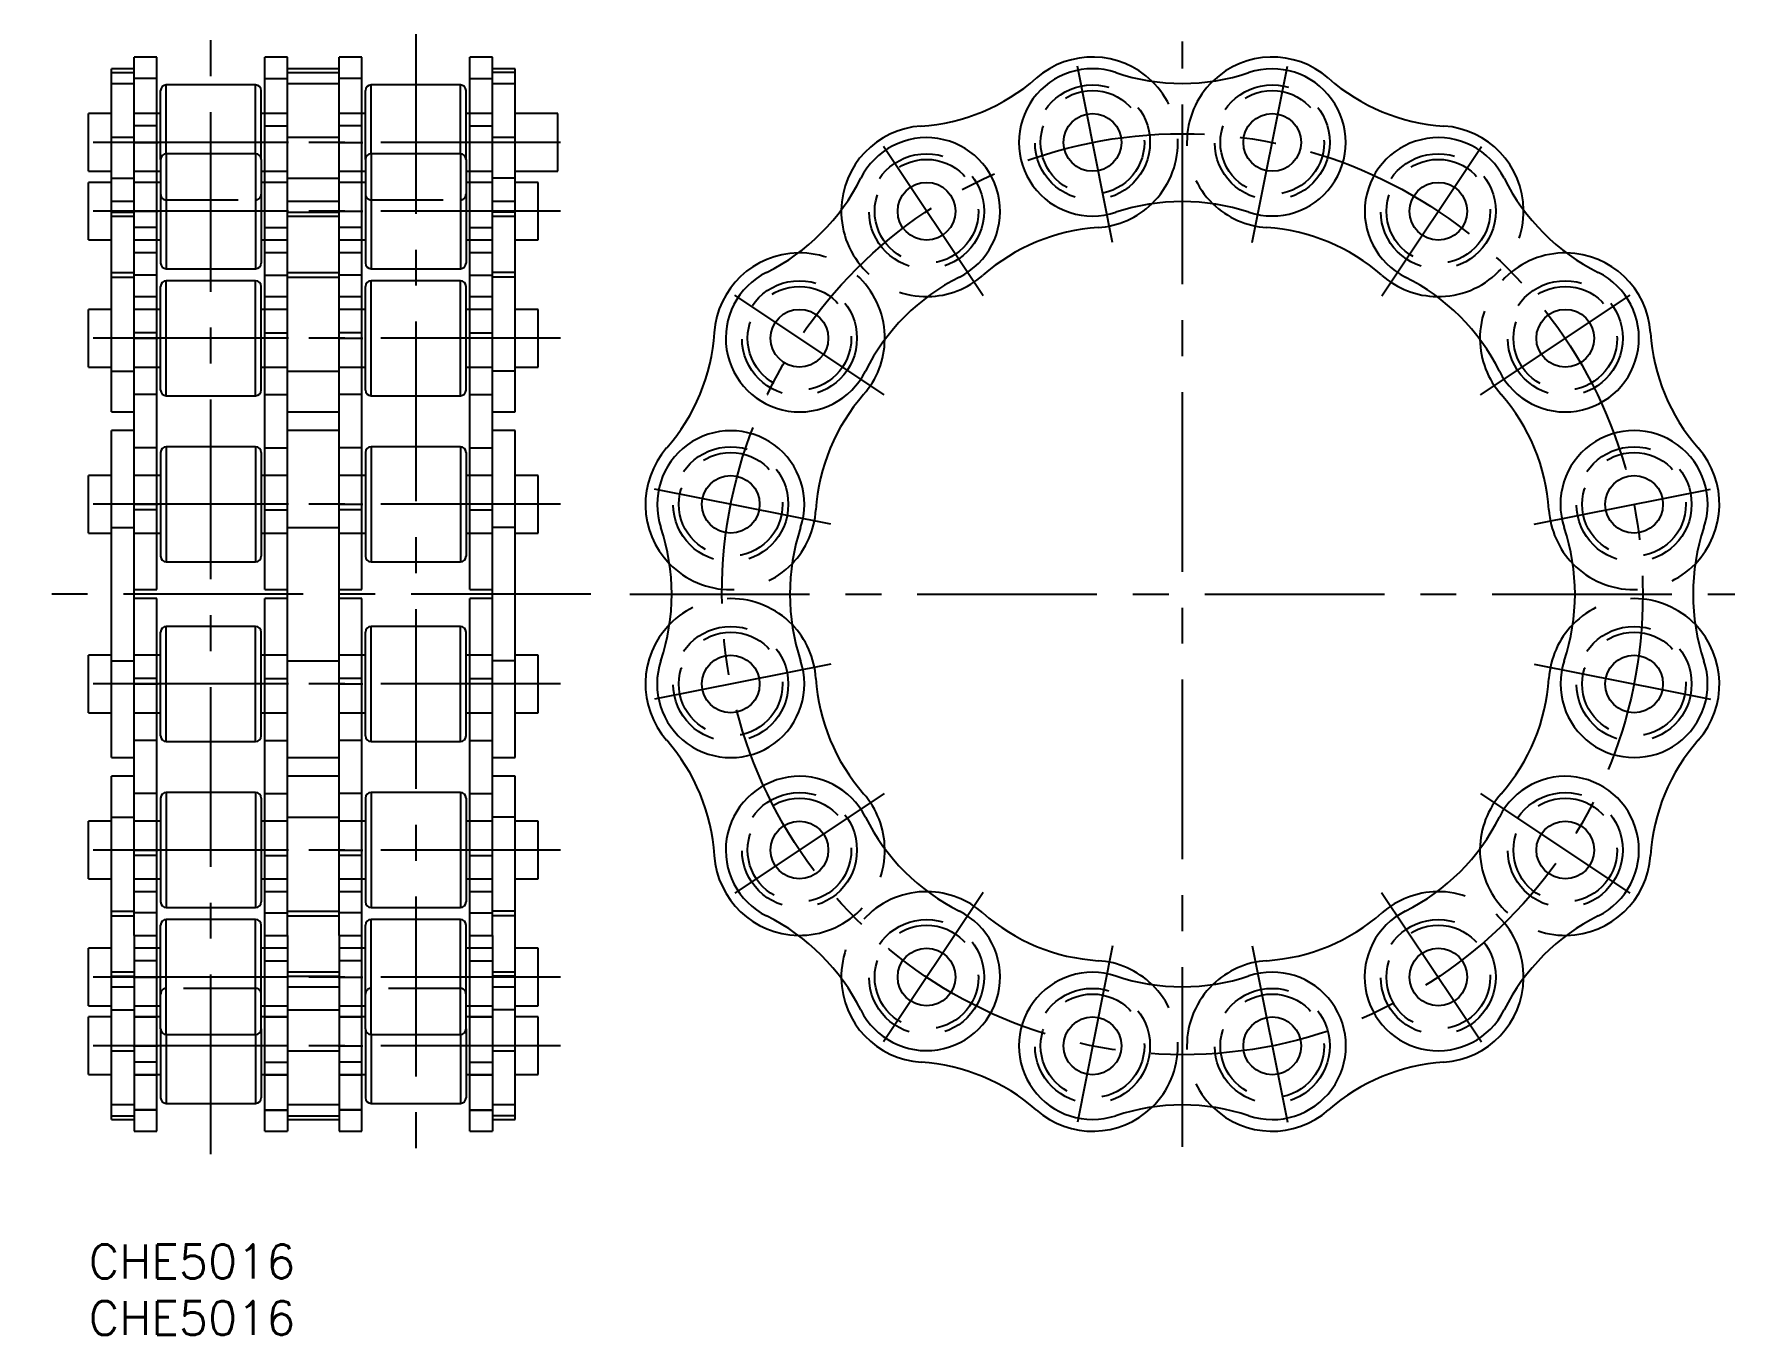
# Model space of a CAD drawing. Extents: x -5 to 145, y -8 to 107.
import ezdxf

# ---------------------------------------------------------------- set-up
doc = ezdxf.new("R2010")
doc.units = 0
doc.header["$LTSCALE"] = 0.5
doc.linetypes.add('CENTER', pattern=[50.8, 31.75, -6.35, 6.35, -6.35])
doc.linetypes.add('DASHED', pattern=[19.05, 12.7, -6.35])
for name, color, linetype in [('MSM_CENTER', 1, 'CENTER'), ('MSM_CONTINUOUS', 7, 'CONTINUOUS'), ('MSM_DASHED', 4, 'DASHED'), ('MSM_PART_NUMBER', 7, 'CONTINUOUS')]:
    doc.layers.add(name, color=color, linetype=linetype)
doc.styles.get("Standard").update_dxf_attribs({"font": 'txt.shx', "height": 3, "bigfont": 'bigfont.shx'})

msp = doc.modelspace()

# ---------------------------------------------------------------- linework, layer by layer
at = {"layer": 'MSM_CENTER'}
for p, q in [((10.8, 7.96), (10.8, 106.92)), ((28.9, 106.92), (28.9, 7.96)), ((90.45, 88.52), (86.94, 106.17)), ((96.63, 8.62), (96.63, 106.27)), ((102.81, 88.52), (106.33, 106.17)), ((79.03, 83.79), (69.03, 98.76)), ((114.24, 83.79), (124.24, 98.76)), ((41.68, 97.35), (-1.99, 97.35)), ((3.93, 97.35), (6.13, 97.35)), ((17.67, 97.35), (15.47, 97.35)), ((22.03, 97.35), (24.23, 97.35)), ((35.77, 97.35), (33.57, 97.35)), ((41.68, 91.27), (-1.99, 91.27)), ((3.93, 91.27), (6.13, 91.27)), ((17.67, 91.27), (15.47, 91.27)), ((22.03, 91.27), (24.23, 91.27)), ((35.77, 91.27), (33.57, 91.27)), ((70.29, 75.05), (55.32, 85.05)), ((122.98, 75.05), (137.94, 85.04)), ((41.68, 80.05), (-1.99, 80.05)), ((3.93, 80.05), (6.13, 80.05)), ((17.67, 80.05), (15.47, 80.05)), ((22.03, 80.05), (24.23, 80.05)), ((35.77, 80.05), (33.57, 80.05)), ((65.56, 63.63), (47.9, 67.14)), ((127.71, 63.63), (145.36, 67.14)), ((41.68, 65.38), (-1.99, 65.38)), ((3.93, 65.38), (6.13, 65.38)), ((17.67, 65.38), (15.47, 65.38)), ((22.03, 65.38), (24.23, 65.38)), ((35.77, 65.38), (33.57, 65.38)), ((44.36, 57.44), (-4.83, 57.44)), ((47.81, 57.44), (145.45, 57.44)), ((65.56, 51.26), (47.9, 47.75)), ((127.71, 51.26), (145.36, 47.75)), ((41.68, 49.51), (-1.99, 49.51)), ((3.93, 49.51), (6.13, 49.51)), ((17.67, 49.51), (15.47, 49.51)), ((22.03, 49.51), (24.23, 49.51)), ((35.77, 49.51), (33.57, 49.51)), ((70.29, 39.84), (55.32, 29.84)), ((122.98, 39.84), (137.94, 29.84)), ((41.68, 34.84), (-1.99, 34.84)), ((3.93, 34.84), (6.13, 34.84)), ((17.67, 34.84), (15.47, 34.84)), ((22.03, 34.84), (24.23, 34.84)), ((35.77, 34.84), (33.57, 34.84)), ((79.03, 31.1), (69.03, 16.13)), ((114.23, 31.1), (124.23, 16.13)), ((90.45, 26.37), (86.94, 8.71)), ((102.81, 26.37), (106.33, 8.71)), ((41.68, 23.62), (-1.99, 23.62)), ((3.93, 23.62), (6.13, 23.62)), ((17.67, 23.62), (15.47, 23.62)), ((22.03, 23.62), (24.23, 23.62)), ((35.77, 23.62), (33.57, 23.62)), ((41.68, 17.54), (-1.99, 17.54)), ((3.93, 17.54), (6.13, 17.54)), ((17.67, 17.54), (15.47, 17.54)), ((22.03, 17.54), (24.23, 17.54)), ((35.77, 17.54), (33.57, 17.54))]:
    msp.add_line(p, q, dxfattribs=at)
msp.add_circle((96.63, 57.44), 40.68, dxfattribs=at)
at = {"layer": 'MSM_CONTINUOUS'}
for p, q in [((4.03, 103.85), (2.03, 103.85)), ((2.03, 97.78), (2.03, 103.85)), ((6.03, 104.89), (4.03, 104.89)), ((6.03, 104.89), (4.03, 104.89)), ((4.03, 94.18), (4.03, 104.89)), ((6.03, 87.59), (6.03, 104.89)), ((17.57, 104.89), (15.57, 104.89)), ((17.57, 104.89), (15.57, 104.89)), ((15.57, 87.59), (15.57, 104.89)), ((17.57, 94.18), (17.57, 104.89)), ((22.13, 103.85), (17.57, 103.85)), ((24.13, 104.89), (22.13, 104.89)), ((24.13, 104.89), (22.13, 104.89)), ((22.13, 94.18), (22.13, 104.89)), ((24.13, 87.59), (24.13, 104.89)), ((35.67, 104.89), (33.67, 104.89)), ((35.67, 104.89), (33.67, 104.89)), ((33.67, 87.59), (33.67, 104.89)), ((35.67, 94.18), (35.67, 104.89)), ((37.67, 103.85), (35.67, 103.85)), ((37.67, 97.78), (37.67, 103.85)), ((6.03, 103.01), (4.03, 103.01)), ((6.86, 96.35), (6.86, 102.43)), ((14.74, 102.43), (6.86, 102.43)), ((14.74, 96.35), (14.74, 102.43)), ((15.57, 103.01), (17.57, 103.01)), ((24.13, 103.01), (22.13, 103.01)), ((32.84, 102.43), (24.96, 102.43)), ((24.96, 96.35), (24.96, 102.43)), ((32.84, 96.35), (32.84, 102.43)), ((33.67, 103.01), (35.67, 103.01)), ((6.36, 95.85), (6.36, 101.93)), ((15.24, 95.85), (15.24, 101.93)), ((24.46, 95.85), (24.46, 101.93)), ((33.34, 95.85), (33.34, 101.93)), ((0, 94.8), (0, 99.89)), ((2.03, 99.89), (0, 99.89)), ((6.36, 99.89), (6.03, 99.89)), ((15.57, 99.89), (15.24, 99.89)), ((24.46, 99.89), (24.13, 99.89)), ((33.67, 99.89), (33.34, 99.89)), ((41.45, 99.89), (37.67, 99.89)), ((41.45, 94.8), (41.45, 99.89)), ((4.03, 97.78), (2.03, 97.78)), ((2.03, 73.54), (2.03, 97.78)), ((6.03, 98.8), (4.03, 98.8)), ((15.57, 98.8), (17.57, 98.8)), ((22.13, 97.78), (17.57, 97.78)), ((24.13, 98.8), (22.13, 98.8)), ((33.67, 98.8), (35.67, 98.8)), ((37.67, 97.78), (35.67, 97.78)), ((37.67, 73.54), (37.67, 97.78)), ((14.74, 96.35), (6.86, 96.35)), ((6.86, 96.35), (6.86, 86.19)), ((14.74, 96.35), (14.74, 86.19)), ((32.84, 96.35), (24.96, 96.35)), ((24.96, 96.35), (24.96, 86.19)), ((32.84, 96.35), (32.84, 86.19)), ((0, 94.8), (2.03, 94.8)), ((6.03, 94.8), (6.36, 94.8)), ((6.36, 95.85), (6.36, 86.69)), ((15.24, 95.85), (15.24, 86.69)), ((15.24, 94.8), (15.57, 94.8)), ((24.13, 94.8), (24.46, 94.8)), ((24.46, 95.85), (24.46, 86.69)), ((33.34, 95.85), (33.34, 86.69)), ((33.34, 94.8), (33.67, 94.8)), ((37.67, 94.8), (41.45, 94.8)), ((0, 88.73), (0, 93.82)), ((2.03, 93.82), (0, 93.82)), ((2.03, 94.18), (4.03, 94.18)), ((4.03, 63.32), (4.03, 94.18)), ((6.36, 93.82), (6.03, 93.82)), ((15.57, 93.82), (15.24, 93.82)), ((17.57, 94.18), (22.13, 94.18)), ((17.57, 63.32), (17.57, 94.18)), ((22.13, 63.32), (22.13, 94.18)), ((24.46, 93.82), (24.13, 93.82)), ((33.67, 93.82), (33.34, 93.82)), ((37.67, 94.18), (35.67, 94.18)), ((35.67, 63.32), (35.67, 94.18)), ((39.7, 93.82), (37.67, 93.82)), ((39.7, 88.73), (39.7, 93.82)), ((0, 88.73), (2.03, 88.73)), ((6.03, 88.73), (6.36, 88.73)), ((15.24, 88.73), (15.57, 88.73)), ((24.13, 88.73), (24.46, 88.73)), ((33.34, 88.73), (33.67, 88.73)), ((37.67, 88.73), (39.7, 88.73)), ((6.03, 87.59), (4.03, 87.59)), ((6.03, 57.84), (6.03, 87.59)), ((17.57, 87.59), (15.57, 87.59)), ((15.57, 57.84), (15.57, 87.59)), ((24.13, 87.59), (22.13, 87.59)), ((24.13, 57.84), (24.13, 87.59)), ((35.67, 87.59), (33.67, 87.59)), ((33.67, 57.84), (33.67, 87.59)), ((2.03, 85.86), (4.03, 85.86)), ((6.86, 86.19), (14.74, 86.19)), ((17.57, 85.86), (22.13, 85.86)), ((24.96, 86.19), (32.84, 86.19)), ((37.67, 85.86), (35.67, 85.86)), ((6.36, 75.47), (6.36, 84.63)), ((14.74, 85.13), (6.86, 85.13)), ((6.86, 74.97), (6.86, 85.13)), ((14.74, 74.97), (14.74, 85.13)), ((15.24, 75.47), (15.24, 84.63)), ((24.46, 75.47), (24.46, 84.63)), ((32.84, 85.13), (24.96, 85.13)), ((24.96, 74.97), (24.96, 85.13)), ((32.84, 74.97), (32.84, 85.13)), ((33.34, 75.47), (33.34, 84.63)), ((0, 77.5), (0, 82.59)), ((2.03, 82.59), (0, 82.59)), ((6.36, 82.59), (6.03, 82.59)), ((15.57, 82.59), (15.24, 82.59)), ((24.46, 82.59), (24.13, 82.59)), ((33.67, 82.59), (33.34, 82.59)), ((39.7, 82.59), (37.67, 82.59)), ((39.7, 77.5), (39.7, 82.59)), ((6.03, 80.53), (4.03, 80.53)), ((15.57, 80.53), (17.57, 80.53)), ((24.13, 80.53), (22.13, 80.53)), ((33.67, 80.53), (35.67, 80.53)), ((0, 77.5), (2.03, 77.5)), ((6.03, 77.5), (6.36, 77.5)), ((15.24, 77.5), (15.57, 77.5)), ((24.13, 77.5), (24.46, 77.5)), ((33.34, 77.5), (33.67, 77.5)), ((37.67, 77.5), (39.7, 77.5)), ((6.86, 74.97), (14.74, 74.97)), ((24.96, 74.97), (32.84, 74.97)), ((2.03, 73.54), (4.03, 73.54)), ((17.57, 73.54), (22.13, 73.54)), ((35.67, 73.54), (37.67, 73.54)), ((4.03, 71.89), (2.03, 71.89)), ((2.03, 43), (2.03, 71.89)), ((22.13, 71.89), (17.57, 71.89)), ((37.67, 71.89), (35.67, 71.89)), ((37.67, 43), (37.67, 71.89)), ((6.03, 70.36), (4.03, 70.36)), ((6.36, 69.96), (6.36, 60.8)), ((6.86, 70.46), (6.86, 60.3)), ((14.74, 70.46), (6.86, 70.46)), ((14.74, 70.46), (14.74, 60.3)), ((15.24, 69.96), (15.24, 60.8)), ((15.57, 70.36), (17.57, 70.36)), ((24.13, 70.36), (22.13, 70.36)), ((24.46, 69.96), (24.46, 60.8)), ((32.84, 70.46), (24.96, 70.46)), ((24.96, 70.46), (24.96, 60.3)), ((32.84, 70.46), (32.84, 60.3)), ((33.34, 69.96), (33.34, 60.8)), ((33.67, 70.36), (35.67, 70.36)), ((0, 62.84), (0, 67.93)), ((2.03, 67.93), (0, 67.93)), ((6.36, 67.93), (6.03, 67.93)), ((15.57, 67.93), (15.24, 67.93)), ((24.46, 67.93), (24.13, 67.93)), ((33.67, 67.93), (33.34, 67.93)), ((39.7, 67.93), (37.67, 67.93)), ((39.7, 62.84), (39.7, 67.93)), ((2.03, 63.32), (4.03, 63.32)), ((4.03, 27.3), (4.03, 63.32)), ((17.57, 63.32), (22.13, 63.32)), ((17.57, 27.3), (17.57, 63.32)), ((22.13, 27.3), (22.13, 63.32)), ((37.67, 63.32), (35.67, 63.32)), ((35.67, 27.3), (35.67, 63.32)), ((0, 62.84), (2.03, 62.84)), ((6.03, 62.84), (6.36, 62.84)), ((15.24, 62.84), (15.57, 62.84)), ((24.13, 62.84), (24.46, 62.84)), ((33.34, 62.84), (33.67, 62.84)), ((37.67, 62.84), (39.7, 62.84)), ((6.86, 60.3), (14.74, 60.3)), ((24.96, 60.3), (32.84, 60.3)), ((4.03, 57.84), (6.03, 57.84)), ((15.57, 57.84), (17.57, 57.84)), ((22.13, 57.84), (24.13, 57.84)), ((33.67, 57.84), (35.67, 57.84)), ((6.03, 57.05), (4.03, 57.05)), ((6.03, 57.05), (4.03, 57.05)), ((6.03, 57.05), (6.03, 57.05)), ((6.03, 27.3), (6.03, 57.05)), ((15.57, 57.05), (15.57, 57.05)), ((17.57, 57.05), (15.57, 57.05)), ((15.57, 27.3), (15.57, 57.05)), ((17.57, 57.05), (15.57, 57.05)), ((24.13, 57.05), (22.13, 57.05)), ((24.13, 57.05), (22.13, 57.05)), ((24.13, 57.05), (24.13, 57.05)), ((24.13, 27.3), (24.13, 57.05)), ((33.67, 57.05), (33.67, 57.05)), ((35.67, 57.05), (33.67, 57.05)), ((33.67, 27.3), (33.67, 57.05)), ((35.67, 57.05), (33.67, 57.05)), ((14.74, 54.59), (6.86, 54.59)), ((6.86, 44.43), (6.86, 54.59)), ((14.74, 44.43), (14.74, 54.59)), ((32.84, 54.59), (24.96, 54.59)), ((24.96, 44.43), (24.96, 54.59)), ((32.84, 44.43), (32.84, 54.59)), ((6.36, 44.93), (6.36, 54.09)), ((15.24, 44.93), (15.24, 54.09)), ((24.46, 44.93), (24.46, 54.09)), ((33.34, 44.93), (33.34, 54.09)), ((0, 46.96), (0, 52.05)), ((2.03, 52.05), (0, 52.05)), ((2.03, 51.56), (4.03, 51.56)), ((6.36, 52.05), (6.03, 52.05)), ((15.57, 52.05), (15.24, 52.05)), ((17.57, 51.56), (22.13, 51.56)), ((24.46, 52.05), (24.13, 52.05)), ((33.67, 52.05), (33.34, 52.05)), ((37.67, 51.56), (35.67, 51.56)), ((39.7, 52.05), (37.67, 52.05)), ((39.7, 46.96), (39.7, 52.05)), ((0, 46.96), (2.03, 46.96)), ((6.03, 46.96), (6.36, 46.96)), ((15.24, 46.96), (15.57, 46.96)), ((24.13, 46.96), (24.46, 46.96)), ((33.34, 46.96), (33.67, 46.96)), ((37.67, 46.96), (39.7, 46.96)), ((6.03, 44.53), (4.03, 44.53)), ((6.86, 44.43), (14.74, 44.43)), ((15.57, 44.53), (17.57, 44.53)), ((24.13, 44.53), (22.13, 44.53)), ((24.96, 44.43), (32.84, 44.43)), ((33.67, 44.53), (35.67, 44.53)), ((2.03, 43), (4.03, 43)), ((17.57, 43), (22.13, 43)), ((35.67, 43), (37.67, 43)), ((2.03, 17.11), (2.03, 41.35)), ((4.03, 41.35), (2.03, 41.35)), ((22.13, 41.35), (17.57, 41.35)), ((37.67, 41.35), (35.67, 41.35)), ((37.67, 17.11), (37.67, 41.35)), ((6.36, 39.42), (6.36, 30.26)), ((6.86, 39.92), (6.86, 29.76)), ((14.74, 39.92), (6.86, 39.92)), ((14.74, 39.92), (14.74, 29.76)), ((15.24, 39.42), (15.24, 30.26)), ((24.46, 39.42), (24.46, 30.26)), ((24.96, 39.92), (24.96, 29.76)), ((32.84, 39.92), (24.96, 39.92)), ((32.84, 39.92), (32.84, 29.76)), ((33.34, 39.42), (33.34, 30.26)), ((2.03, 37.39), (0, 37.39)), ((0, 32.3), (0, 37.39)), ((6.36, 37.39), (6.03, 37.39)), ((15.57, 37.39), (15.24, 37.39)), ((24.46, 37.39), (24.13, 37.39)), ((33.67, 37.39), (33.34, 37.39)), ((39.7, 37.39), (37.67, 37.39)), ((39.7, 32.3), (39.7, 37.39)), ((6.03, 34.35), (4.03, 34.35)), ((15.57, 34.35), (17.57, 34.35)), ((24.13, 34.35), (22.13, 34.35)), ((33.67, 34.35), (35.67, 34.35)), ((0, 32.3), (2.03, 32.3)), ((6.03, 32.3), (6.36, 32.3)), ((15.24, 32.3), (15.57, 32.3)), ((24.13, 32.3), (24.46, 32.3)), ((33.34, 32.3), (33.67, 32.3)), ((37.67, 32.3), (39.7, 32.3)), ((2.03, 29.02), (4.03, 29.02)), ((6.86, 29.76), (14.74, 29.76)), ((14.74, 28.7), (6.86, 28.7)), ((6.86, 18.54), (6.86, 28.7)), ((14.74, 18.54), (14.74, 28.7)), ((17.57, 29.02), (22.13, 29.02)), ((24.96, 29.76), (32.84, 29.76)), ((32.84, 28.7), (24.96, 28.7)), ((24.96, 18.54), (24.96, 28.7)), ((32.84, 18.54), (32.84, 28.7)), ((37.67, 29.02), (35.67, 29.02)), ((4.03, 27.3), (4.03, 10)), ((4.03, 27.3), (6.03, 27.3)), ((6.03, 10), (6.03, 27.3)), ((6.36, 19.04), (6.36, 28.2)), ((15.24, 19.04), (15.24, 28.2)), ((15.57, 10), (15.57, 27.3)), ((15.57, 27.3), (17.57, 27.3)), ((17.57, 27.3), (17.57, 10)), ((22.13, 27.3), (22.13, 10)), ((22.13, 27.3), (24.13, 27.3)), ((24.13, 10), (24.13, 27.3)), ((24.46, 19.04), (24.46, 28.2)), ((33.34, 19.04), (33.34, 28.2)), ((33.67, 10), (33.67, 27.3)), ((33.67, 27.3), (35.67, 27.3)), ((35.67, 27.3), (35.67, 10)), ((2.03, 26.16), (0, 26.16)), ((0, 21.07), (0, 26.16)), ((6.36, 26.16), (6.03, 26.16)), ((15.57, 26.16), (15.24, 26.16)), ((24.46, 26.16), (24.13, 26.16)), ((33.67, 26.16), (33.34, 26.16)), ((39.7, 26.16), (37.67, 26.16)), ((39.7, 21.07), (39.7, 26.16)), ((0, 21.07), (2.03, 21.07)), ((6.03, 21.07), (6.36, 21.07)), ((15.24, 21.07), (15.57, 21.07)), ((24.13, 21.07), (24.46, 21.07)), ((33.34, 21.07), (33.67, 21.07)), ((37.67, 21.07), (39.7, 21.07)), ((2.03, 20.09), (0, 20.09)), ((0, 15), (0, 20.09)), ((2.03, 20.71), (4.03, 20.71)), ((6.36, 20.09), (6.03, 20.09)), ((15.57, 20.09), (15.24, 20.09)), ((17.57, 20.71), (22.13, 20.71)), ((24.46, 20.09), (24.13, 20.09)), ((33.67, 20.09), (33.34, 20.09)), ((37.67, 20.71), (35.67, 20.71)), ((39.7, 20.09), (37.67, 20.09)), ((39.7, 15), (39.7, 20.09)), ((6.36, 19.04), (6.36, 12.96)), ((6.86, 18.54), (6.86, 12.46)), ((6.86, 18.54), (14.74, 18.54)), ((14.74, 18.54), (14.74, 12.46)), ((15.24, 19.04), (15.24, 12.96)), ((24.46, 19.04), (24.46, 12.96)), ((24.96, 18.54), (24.96, 12.46)), ((24.96, 18.54), (32.84, 18.54)), ((32.84, 18.54), (32.84, 12.46)), ((33.34, 19.04), (33.34, 12.96)), ((2.03, 11.04), (2.03, 17.11)), ((2.03, 17.11), (4.03, 17.11)), ((17.57, 17.11), (22.13, 17.11)), ((35.67, 17.11), (37.67, 17.11)), ((37.67, 11.04), (37.67, 17.11)), ((6.03, 16.09), (4.03, 16.09)), ((15.57, 16.09), (17.57, 16.09)), ((24.13, 16.09), (22.13, 16.09)), ((33.67, 16.09), (35.67, 16.09)), ((0, 15), (2.03, 15)), ((6.03, 15), (6.36, 15)), ((15.24, 15), (15.57, 15)), ((24.13, 15), (24.46, 15)), ((33.34, 15), (33.67, 15)), ((37.67, 15), (39.7, 15)), ((6.86, 12.46), (14.74, 12.46)), ((24.96, 12.46), (32.84, 12.46)), ((2.03, 11.04), (4.03, 11.04)), ((6.03, 11.87), (4.03, 11.87)), ((15.57, 11.87), (17.57, 11.87)), ((17.57, 11.04), (22.13, 11.04)), ((24.13, 11.87), (22.13, 11.87)), ((33.67, 11.87), (35.67, 11.87)), ((35.67, 11.04), (37.67, 11.04)), ((4.03, 10), (6.03, 10)), ((15.57, 10), (17.57, 10)), ((22.13, 10), (24.13, 10)), ((33.67, 10), (35.67, 10))]:
    msp.add_line(p, q, dxfattribs=at)
for centre in [(88.69, 97.35), (104.57, 97.35), (74.03, 91.27), (119.24, 91.27), (62.8, 80.05), (130.46, 80.05), (56.73, 65.38), (136.54, 65.38), (56.73, 49.51), (136.54, 49.51), (62.8, 34.84), (130.46, 34.84), (74.03, 23.62), (119.24, 23.62), (88.69, 17.54), (104.57, 17.54)]:
    msp.add_circle(centre, 2.55, dxfattribs=at)
for centre, radius, start, end in [((88.69, 97.35), 6.51, 71.5684, 288.4316), ((88.69, 97.35), 7.54, 45.8753, 131.2923), ((104.57, 97.35), 7.54, 48.7077, 134.1323), ((104.57, 97.35), 6.5, 251.5684, 108.4316), ((6.86, 101.93), 0.5, 90, 180), ((14.74, 101.93), 0.5, 0, 90), ((24.96, 101.93), 0.5, 90, 180), ((32.84, 101.93), 0.5, 0, 90), ((72.43, 115.86), 17.1, 273.7077, 311.2923), ((96.63, 121.16), 18.6, 251.5684, 288.4316), ((120.83, 115.86), 17.1, 228.7077, 266.2923), ((74.03, 91.27), 7.54, 93.7077, 179.1323), ((74.03, 91.27), 6.5, 296.5684, 153.4316), ((119.24, 91.27), 6.5, 26.5684, 243.4316), ((119.24, 91.27), 7.54, 0.8753, 86.2923), ((6.86, 95.85), 0.5, 90, 180), ((14.74, 95.85), 0.5, 0, 90), ((24.96, 95.85), 0.5, 90, 180), ((32.84, 95.85), 0.5, 0, 90), ((51.58, 102.5), 18.6, 296.5684, 333.4316), ((141.69, 102.5), 18.6, 206.5684, 243.4316), ((88.69, 97.35), 7.54, 273.7077, 314.1247), ((96.63, 73.53), 18.6, 71.5684, 108.4316), ((104.57, 97.35), 7.54, 225.879, 266.2923), ((90.29, 72.76), 17.1, 93.7077, 131.2923), ((102.98, 72.76), 17.1, 48.7077, 86.2923), ((62.8, 80.05), 7.54, 90.8753, 176.2923), ((130.46, 80.05), 7.54, 3.7077, 89.1323), ((6.86, 86.69), 0.5, 180, 270), ((14.74, 86.69), 0.5, 270, 0), ((24.96, 86.69), 0.5, 180, 270), ((32.84, 86.69), 0.5, 270, 0), ((62.8, 80.05), 6.51, 116.5684, 333.4316), ((130.46, 80.05), 6.51, 206.5684, 63.4316), ((6.86, 84.63), 0.5, 90, 180), ((14.74, 84.63), 0.5, 0, 90), ((24.96, 84.63), 0.5, 90, 180), ((32.84, 84.63), 0.5, 0, 90), ((85.26, 68.82), 18.6, 116.5684, 153.4316), ((74.03, 91.27), 7.54, 270.879, 311.2923), ((119.24, 91.27), 7.54, 228.7077, 269.1247), ((108.01, 68.82), 18.6, 26.5684, 63.4316), ((38.22, 81.64), 17.1, 318.7077, 356.2923), ((62.8, 80.05), 7.54, 318.7077, 359.1247), ((130.46, 80.05), 7.54, 180.879, 221.2923), ((155.05, 81.64), 17.1, 183.7077, 221.2923), ((6.86, 75.47), 0.5, 180, 270), ((14.74, 75.47), 0.5, 270, 0), ((24.96, 75.47), 0.5, 180, 270), ((32.84, 75.47), 0.5, 270, 0), ((81.32, 63.79), 17.1, 138.7077, 176.2923), ((111.95, 63.79), 17.1, 3.7077, 41.2923), ((56.73, 65.38), 6.5, 341.5684, 198.4316), ((136.54, 65.38), 6.51, 341.5684, 198.4316), ((6.86, 69.96), 0.5, 90, 180), ((14.74, 69.96), 0.5, 0, 90), ((24.96, 69.96), 0.5, 90, 180), ((32.84, 69.96), 0.5, 0, 90), ((56.73, 65.38), 7.54, 138.7077, 224.1323), ((136.54, 65.38), 7.54, 315.8753, 41.2923), ((56.73, 65.38), 7.54, 315.879, 356.2923), ((136.54, 65.38), 7.54, 183.7077, 224.1247), ((32.91, 57.44), 18.6, 341.5684, 18.4316), ((80.55, 57.44), 18.6, 161.5684, 198.4316), ((112.72, 57.44), 18.6, 341.5684, 18.4316), ((160.35, 57.44), 18.6, 161.5684, 198.4316), ((6.86, 60.8), 0.5, 180, 270), ((14.74, 60.8), 0.5, 270, 0), ((24.96, 60.8), 0.5, 180, 270), ((32.84, 60.8), 0.5, 270, 0), ((6.86, 54.09), 0.5, 90, 180), ((14.74, 54.09), 0.5, 0, 90), ((24.96, 54.09), 0.5, 90, 180), ((32.84, 54.09), 0.5, 0, 90), ((56.73, 49.51), 7.54, 135.8753, 221.2923), ((56.73, 49.51), 7.54, 3.7077, 44.1247), ((136.54, 49.51), 7.54, 135.879, 176.2923), ((136.54, 49.51), 7.54, 318.7077, 44.1323), ((56.73, 49.51), 6.51, 161.5684, 18.4316), ((136.54, 49.51), 6.5, 161.5684, 18.4316), ((81.32, 51.1), 17.1, 183.7077, 221.2923), ((111.95, 51.1), 17.1, 318.7077, 356.2923), ((6.86, 44.93), 0.5, 180, 270), ((14.74, 44.93), 0.5, 270, 0), ((24.96, 44.93), 0.5, 180, 270), ((32.84, 44.93), 0.5, 270, 0), ((38.22, 33.25), 17.1, 3.7077, 41.2923), ((155.05, 33.25), 17.1, 138.7077, 176.2923), ((62.8, 34.84), 6.51, 26.5684, 243.4316), ((130.46, 34.84), 6.51, 296.5684, 153.4316), ((6.86, 39.42), 0.5, 90, 180), ((14.74, 39.42), 0.5, 0, 90), ((24.96, 39.42), 0.5, 90, 180), ((32.84, 39.42), 0.5, 0, 90), ((62.8, 34.84), 7.54, 0.879, 41.2923), ((130.46, 34.84), 7.54, 138.7077, 179.1247), ((85.26, 46.07), 18.6, 206.5684, 243.4316), ((108.01, 46.07), 18.6, 296.5684, 333.4316), ((62.8, 34.84), 7.54, 183.7077, 269.1323), ((130.46, 34.84), 7.54, 270.8753, 356.2923), ((6.86, 30.26), 0.5, 180, 270), ((14.74, 30.26), 0.5, 270, 0), ((24.96, 30.26), 0.5, 180, 270), ((32.84, 30.26), 0.5, 270, 0), ((74.03, 23.62), 7.54, 48.7077, 89.1247), ((119.24, 23.62), 7.54, 90.879, 131.2923), ((6.86, 28.2), 0.5, 90, 180), ((14.74, 28.2), 0.5, 0, 90), ((24.96, 28.2), 0.5, 90, 180), ((32.84, 28.2), 0.5, 0, 90), ((51.58, 12.39), 18.6, 26.5684, 63.4316), ((74.03, 23.62), 6.5, 206.5684, 63.4316), ((90.29, 42.13), 17.1, 228.7077, 266.2923), ((102.98, 42.13), 17.1, 273.7077, 311.2923), ((119.24, 23.62), 6.51, 116.5684, 333.4316), ((141.69, 12.39), 18.6, 116.5684, 153.4316), ((88.69, 17.54), 6.5, 71.5684, 288.4316), ((88.7, 17.54), 7.54, 45.879, 86.2923), ((104.57, 17.54), 7.54, 93.7077, 134.1247), ((104.57, 17.54), 6.51, 251.5684, 108.4316), ((74.03, 23.62), 7.54, 180.8753, 266.2923), ((96.63, 41.36), 18.6, 251.5684, 288.4316), ((119.24, 23.62), 7.54, 273.7077, 359.1323), ((6.86, 19.04), 0.5, 180, 270), ((14.74, 19.04), 0.5, 270, 0), ((24.96, 19.04), 0.5, 180, 270), ((32.84, 19.04), 0.5, 270, 0), ((72.44, -0.97), 17.1, 48.7077, 86.2923), ((120.83, -0.97), 17.1, 93.7077, 131.2923), ((6.86, 12.96), 0.5, 180, 270), ((14.74, 12.96), 0.5, 270, 0), ((24.96, 12.96), 0.5, 180, 270), ((32.84, 12.96), 0.5, 270, 0), ((88.7, 17.54), 7.54, 228.7077, 314.1323), ((96.63, -6.28), 18.6, 71.5684, 108.4316), ((104.57, 17.54), 7.54, 225.8753, 311.2923)]:
    msp.add_arc(centre, radius, start, end, dxfattribs=at)
at = {"layer": 'MSM_DASHED'}
for p, q in [((2.03, 103.52), (4.03, 103.52)), ((2.03, 102.56), (4.03, 102.56)), ((6.03, 103.01), (4.03, 103.01)), ((15.57, 103.01), (17.57, 103.01)), ((17.57, 103.52), (22.13, 103.52)), ((17.57, 102.56), (22.13, 102.56)), ((24.13, 103.01), (22.13, 103.01)), ((33.67, 103.01), (35.67, 103.01)), ((37.67, 103.52), (35.67, 103.52)), ((35.67, 102.56), (37.67, 102.56)), ((6.03, 99.89), (4.03, 99.89)), ((6.03, 99.89), (4.03, 99.89)), ((17.57, 99.89), (15.57, 99.89)), ((17.57, 99.89), (15.57, 99.89)), ((24.13, 99.89), (22.13, 99.89)), ((24.13, 99.89), (22.13, 99.89)), ((35.67, 99.89), (33.67, 99.89)), ((35.67, 99.89), (33.67, 99.89)), ((6.03, 98.8), (4.03, 98.8)), ((15.57, 98.8), (17.57, 98.8)), ((24.13, 98.8), (22.13, 98.8)), ((33.67, 98.8), (35.67, 98.8)), ((4.03, 94.8), (6.03, 94.8)), ((4.03, 94.8), (6.03, 94.8)), ((15.57, 94.8), (17.57, 94.8)), ((15.57, 94.8), (17.57, 94.8)), ((22.13, 94.8), (24.13, 94.8)), ((22.13, 94.8), (24.13, 94.8)), ((33.67, 94.8), (35.67, 94.8)), ((33.67, 94.8), (35.67, 94.8)), ((6.03, 93.82), (4.03, 93.82)), ((6.03, 93.82), (4.03, 93.82)), ((17.57, 93.82), (15.57, 93.82)), ((17.57, 93.82), (15.57, 93.82)), ((24.13, 93.82), (22.13, 93.82)), ((24.13, 93.82), (22.13, 93.82)), ((35.67, 93.82), (33.67, 93.82)), ((35.67, 93.82), (33.67, 93.82)), ((4.03, 92.13), (2.03, 92.13)), ((6.86, 92.27), (14.74, 92.27)), ((22.13, 92.13), (17.57, 92.13)), ((24.96, 92.27), (32.84, 92.27)), ((37.67, 92.13), (35.67, 92.13)), ((2.03, 91.18), (4.03, 91.18)), ((2.03, 90.84), (4.03, 90.84)), ((17.57, 91.18), (22.13, 91.18)), ((17.57, 90.84), (22.13, 90.84)), ((37.67, 91.18), (35.67, 91.18)), ((35.67, 90.84), (37.67, 90.84)), ((6.03, 89.82), (4.03, 89.82)), ((6.03, 89.82), (4.03, 89.82)), ((4.03, 88.73), (6.03, 88.73)), ((4.03, 88.73), (6.03, 88.73)), ((15.57, 89.82), (17.57, 89.82)), ((15.57, 89.82), (17.57, 89.82)), ((15.57, 88.73), (17.57, 88.73)), ((15.57, 88.73), (17.57, 88.73)), ((24.13, 89.82), (22.13, 89.82)), ((24.13, 89.82), (22.13, 89.82)), ((22.13, 88.73), (24.13, 88.73)), ((22.13, 88.73), (24.13, 88.73)), ((33.67, 89.82), (35.67, 89.82)), ((33.67, 89.82), (35.67, 89.82)), ((33.67, 88.73), (35.67, 88.73)), ((33.67, 88.73), (35.67, 88.73)), ((6.03, 87.59), (4.03, 87.59)), ((17.57, 87.59), (15.57, 87.59)), ((24.13, 87.59), (22.13, 87.59)), ((35.67, 87.59), (33.67, 87.59)), ((2.03, 85.45), (4.03, 85.45)), ((6.03, 85.61), (4.03, 85.61)), ((6.03, 85.61), (4.03, 85.61)), ((15.57, 85.61), (17.57, 85.61)), ((15.57, 85.61), (17.57, 85.61)), ((17.57, 85.45), (22.13, 85.45)), ((24.13, 85.61), (22.13, 85.61)), ((24.13, 85.61), (22.13, 85.61)), ((33.67, 85.61), (35.67, 85.61)), ((33.67, 85.61), (35.67, 85.61)), ((37.67, 85.45), (35.67, 85.45)), ((4.03, 83.73), (6.03, 83.73)), ((4.03, 83.73), (6.03, 83.73)), ((15.57, 83.73), (17.57, 83.73)), ((15.57, 83.73), (17.57, 83.73)), ((22.13, 83.73), (24.13, 83.73)), ((22.13, 83.73), (24.13, 83.73)), ((33.67, 83.73), (35.67, 83.73)), ((33.67, 83.73), (35.67, 83.73)), ((6.03, 82.59), (4.03, 82.59)), ((6.03, 82.59), (4.03, 82.59)), ((17.57, 82.59), (15.57, 82.59)), ((17.57, 82.59), (15.57, 82.59)), ((24.13, 82.59), (22.13, 82.59)), ((24.13, 82.59), (22.13, 82.59)), ((35.67, 82.59), (33.67, 82.59)), ((35.67, 82.59), (33.67, 82.59)), ((6.03, 80.54), (4.03, 80.54)), ((15.57, 80.54), (17.57, 80.54)), ((24.13, 80.54), (22.13, 80.54)), ((33.67, 80.54), (35.67, 80.54)), ((2.03, 77.14), (4.03, 77.14)), ((4.03, 77.5), (6.03, 77.5)), ((4.03, 77.5), (6.03, 77.5)), ((15.57, 77.5), (17.57, 77.5)), ((15.57, 77.5), (17.57, 77.5)), ((17.57, 77.14), (22.13, 77.14)), ((22.13, 77.5), (24.13, 77.5)), ((22.13, 77.5), (24.13, 77.5)), ((33.67, 77.5), (35.67, 77.5)), ((33.67, 77.5), (35.67, 77.5)), ((37.67, 77.14), (35.67, 77.14)), ((6.03, 75.07), (4.03, 75.07)), ((6.03, 75.07), (4.03, 75.07)), ((15.57, 75.07), (17.57, 75.07)), ((15.57, 75.07), (17.57, 75.07)), ((24.13, 75.07), (22.13, 75.07)), ((24.13, 75.07), (22.13, 75.07)), ((33.67, 75.07), (35.67, 75.07)), ((33.67, 75.07), (35.67, 75.07)), ((6.03, 70.36), (4.03, 70.36)), ((15.57, 70.36), (17.57, 70.36)), ((24.13, 70.36), (22.13, 70.36)), ((33.67, 70.36), (35.67, 70.36)), ((6.03, 67.93), (4.03, 67.93)), ((6.03, 67.92), (4.03, 67.92)), ((17.57, 67.93), (15.57, 67.93)), ((17.57, 67.92), (15.57, 67.92)), ((24.13, 67.93), (22.13, 67.93)), ((24.13, 67.92), (22.13, 67.92)), ((35.67, 67.93), (33.67, 67.93)), ((35.67, 67.92), (33.67, 67.92)), ((6.03, 64.89), (4.03, 64.89)), ((6.03, 64.89), (4.03, 64.89)), ((15.57, 64.89), (17.57, 64.89)), ((15.57, 64.89), (17.57, 64.89)), ((24.13, 64.89), (22.13, 64.89)), ((24.13, 64.89), (22.13, 64.89)), ((33.67, 64.89), (35.67, 64.89)), ((33.67, 64.89), (35.67, 64.89)), ((4.03, 62.84), (6.03, 62.84)), ((4.03, 62.83), (6.03, 62.83)), ((15.57, 62.84), (17.57, 62.84)), ((15.57, 62.83), (17.57, 62.83)), ((22.13, 62.84), (24.13, 62.84)), ((22.13, 62.83), (24.13, 62.83)), ((33.67, 62.84), (35.67, 62.84)), ((33.67, 62.83), (35.67, 62.83)), ((4.03, 57.84), (6.03, 57.84)), ((15.57, 57.84), (17.57, 57.84)), ((22.13, 57.84), (24.13, 57.84)), ((33.67, 57.84), (35.67, 57.84)), ((6.03, 52.05), (4.03, 52.05)), ((6.03, 52.05), (4.03, 52.05)), ((17.57, 52.05), (15.57, 52.05)), ((17.57, 52.05), (15.57, 52.05)), ((24.13, 52.05), (22.13, 52.05)), ((24.13, 52.05), (22.13, 52.05)), ((35.67, 52.05), (33.67, 52.05)), ((35.67, 52.05), (33.67, 52.05)), ((6.03, 49.99), (4.03, 49.99)), ((6.03, 49.99), (4.03, 49.99)), ((15.57, 49.99), (17.57, 49.99)), ((15.57, 49.99), (17.57, 49.99)), ((24.13, 49.99), (22.13, 49.99)), ((24.13, 49.99), (22.13, 49.99)), ((33.67, 49.99), (35.67, 49.99)), ((33.67, 49.99), (35.67, 49.99)), ((4.03, 46.96), (6.03, 46.96)), ((4.03, 46.96), (6.03, 46.96)), ((15.57, 46.96), (17.57, 46.96)), ((15.57, 46.96), (17.57, 46.96)), ((22.13, 46.96), (24.13, 46.96)), ((22.13, 46.96), (24.13, 46.96)), ((33.67, 46.96), (35.67, 46.96)), ((33.67, 46.96), (35.67, 46.96)), ((6.03, 44.53), (4.03, 44.53)), ((15.57, 44.53), (17.57, 44.53)), ((24.13, 44.53), (22.13, 44.53)), ((33.67, 44.53), (35.67, 44.53)), ((6.03, 39.82), (4.03, 39.82)), ((6.03, 39.82), (4.03, 39.82)), ((15.57, 39.82), (17.57, 39.82)), ((15.57, 39.82), (17.57, 39.82)), ((24.13, 39.82), (22.13, 39.82)), ((24.13, 39.82), (22.13, 39.82)), ((33.67, 39.82), (35.67, 39.82)), ((33.67, 39.82), (35.67, 39.82)), ((2.03, 37.75), (4.03, 37.75)), ((17.57, 37.75), (22.13, 37.75)), ((37.67, 37.75), (35.67, 37.75)), ((6.03, 37.39), (4.03, 37.39)), ((6.03, 37.38), (4.03, 37.38)), ((17.57, 37.39), (15.57, 37.39)), ((17.57, 37.38), (15.57, 37.38)), ((24.13, 37.39), (22.13, 37.39)), ((24.13, 37.38), (22.13, 37.38)), ((35.67, 37.39), (33.67, 37.39)), ((35.67, 37.38), (33.67, 37.38)), ((6.03, 34.35), (4.03, 34.35)), ((15.57, 34.35), (17.57, 34.35)), ((24.13, 34.35), (22.13, 34.35)), ((33.67, 34.35), (35.67, 34.35)), ((4.03, 32.3), (6.03, 32.3)), ((4.03, 32.29), (6.03, 32.29)), ((15.57, 32.3), (17.57, 32.3)), ((15.57, 32.29), (17.57, 32.29)), ((22.13, 32.3), (24.13, 32.3)), ((22.13, 32.29), (24.13, 32.29)), ((33.67, 32.3), (35.67, 32.3)), ((33.67, 32.29), (35.67, 32.29)), ((6.03, 31.16), (4.03, 31.16)), ((6.03, 31.16), (4.03, 31.16)), ((17.57, 31.16), (15.57, 31.16)), ((17.57, 31.16), (15.57, 31.16)), ((24.13, 31.16), (22.13, 31.16)), ((24.13, 31.16), (22.13, 31.16)), ((35.67, 31.16), (33.67, 31.16)), ((35.67, 31.16), (33.67, 31.16)), ((2.03, 29.43), (4.03, 29.43)), ((6.03, 29.28), (4.03, 29.28)), ((6.03, 29.28), (4.03, 29.28)), ((15.57, 29.28), (17.57, 29.28)), ((15.57, 29.28), (17.57, 29.28)), ((17.57, 29.43), (22.13, 29.43)), ((24.13, 29.28), (22.13, 29.28)), ((24.13, 29.28), (22.13, 29.28)), ((33.67, 29.28), (35.67, 29.28)), ((33.67, 29.28), (35.67, 29.28)), ((37.67, 29.43), (35.67, 29.43)), ((4.03, 27.3), (6.03, 27.3)), ((15.57, 27.3), (17.57, 27.3)), ((22.13, 27.3), (24.13, 27.3)), ((33.67, 27.3), (35.67, 27.3)), ((6.03, 26.16), (4.03, 26.16)), ((6.03, 26.16), (4.03, 26.16)), ((17.57, 26.16), (15.57, 26.16)), ((17.57, 26.16), (15.57, 26.16)), ((24.13, 26.16), (22.13, 26.16)), ((24.13, 26.16), (22.13, 26.16)), ((35.67, 26.16), (33.67, 26.16)), ((35.67, 26.16), (33.67, 26.16)), ((4.03, 24.05), (2.03, 24.05)), ((6.03, 25.06), (4.03, 25.06)), ((6.03, 25.06), (4.03, 25.06)), ((15.57, 25.06), (17.57, 25.06)), ((15.57, 25.06), (17.57, 25.06)), ((22.13, 24.05), (17.57, 24.05)), ((24.13, 25.06), (22.13, 25.06)), ((24.13, 25.06), (22.13, 25.06)), ((33.67, 25.06), (35.67, 25.06)), ((33.67, 25.06), (35.67, 25.06)), ((37.67, 24.05), (35.67, 24.05)), ((2.03, 23.71), (4.03, 23.71)), ((2.03, 22.76), (4.03, 22.76)), ((14.74, 22.62), (6.86, 22.62)), ((17.57, 23.71), (22.13, 23.71)), ((17.57, 22.76), (22.13, 22.76)), ((32.84, 22.62), (24.96, 22.62)), ((37.67, 23.71), (35.67, 23.71)), ((35.67, 22.76), (37.67, 22.76)), ((4.03, 21.07), (6.03, 21.07)), ((4.03, 21.07), (6.03, 21.07)), ((15.57, 21.07), (17.57, 21.07)), ((15.57, 21.07), (17.57, 21.07)), ((22.13, 21.07), (24.13, 21.07)), ((22.13, 21.07), (24.13, 21.07)), ((33.67, 21.07), (35.67, 21.07)), ((33.67, 21.07), (35.67, 21.07)), ((6.03, 20.09), (4.03, 20.09)), ((6.03, 20.08), (4.03, 20.08)), ((17.57, 20.09), (15.57, 20.09)), ((17.57, 20.08), (15.57, 20.08)), ((24.13, 20.09), (22.13, 20.09)), ((24.13, 20.08), (22.13, 20.08)), ((35.67, 20.09), (33.67, 20.09)), ((35.67, 20.08), (33.67, 20.08)), ((6.03, 16.09), (4.03, 16.09)), ((15.57, 16.09), (17.57, 16.09)), ((24.13, 16.09), (22.13, 16.09)), ((33.67, 16.09), (35.67, 16.09)), ((4.03, 15), (6.03, 15)), ((4.03, 14.99), (6.03, 14.99)), ((15.57, 15), (17.57, 15)), ((15.57, 14.99), (17.57, 14.99)), ((22.13, 15), (24.13, 15)), ((22.13, 14.99), (24.13, 14.99)), ((33.67, 15), (35.67, 15)), ((33.67, 14.99), (35.67, 14.99)), ((4.03, 12.32), (2.03, 12.32)), ((22.13, 12.32), (17.57, 12.32)), ((37.67, 12.32), (35.67, 12.32)), ((2.03, 11.37), (4.03, 11.37)), ((6.03, 11.88), (4.03, 11.88)), ((15.57, 11.88), (17.57, 11.88)), ((17.57, 11.37), (22.13, 11.37)), ((24.13, 11.88), (22.13, 11.88)), ((33.67, 11.88), (35.67, 11.88)), ((37.67, 11.37), (35.67, 11.37)), ((4.03, 10), (6.03, 10)), ((15.57, 10), (17.57, 10)), ((22.13, 10), (24.13, 10)), ((33.67, 10), (35.67, 10))]:
    msp.add_line(p, q, dxfattribs=at)
for centre, radius in [((88.69, 97.35), 5.08), ((104.57, 97.35), 5.08), ((88.69, 97.35), 4.58), ((104.57, 97.35), 4.58), ((74.03, 91.27), 5.08), ((119.24, 91.27), 5.08), ((74.03, 91.27), 4.58), ((119.24, 91.27), 4.58), ((62.8, 80.05), 5.08), ((62.8, 80.05), 4.58), ((130.46, 80.05), 5.08), ((130.46, 80.05), 4.58), ((56.73, 65.38), 5.08), ((56.73, 65.38), 4.58), ((136.54, 65.38), 5.08), ((136.54, 65.38), 4.58), ((56.73, 49.51), 5.08), ((136.54, 49.51), 5.08), ((56.73, 49.51), 4.58), ((136.54, 49.51), 4.58), ((62.8, 34.84), 5.08), ((62.8, 34.84), 4.58), ((130.46, 34.84), 5.08), ((130.46, 34.84), 4.58), ((74.03, 23.62), 5.08), ((119.24, 23.62), 5.08), ((74.03, 23.62), 4.58), ((119.24, 23.62), 4.58), ((88.69, 17.54), 5.08), ((104.57, 17.54), 5.08), ((88.69, 17.54), 4.58), ((104.57, 17.54), 4.58)]:
    msp.add_circle(centre, radius, dxfattribs=at)
for centre, radius, start, end in [((88.69, 97.35), 7.54, 314.1247, 45.8753), ((104.57, 97.35), 7.54, 134.1323, 225.879), ((6.86, 92.77), 0.5, 180, 270), ((14.74, 92.77), 0.5, 270, 0), ((24.96, 92.77), 0.5, 180, 270), ((32.84, 92.77), 0.5, 270, 0), ((74.03, 91.27), 7.54, 179.1323, 270.879), ((119.24, 91.27), 7.54, 269.1247, 0.8753), ((62.8, 80.05), 7.54, 359.1247, 90.8753), ((130.46, 80.05), 7.54, 89.1323, 180.879), ((56.73, 65.38), 7.54, 224.1323, 315.879), ((136.54, 65.38), 7.54, 224.1247, 315.8753), ((56.73, 49.51), 7.54, 44.1247, 135.8753), ((136.54, 49.51), 7.54, 44.1323, 135.879), ((62.8, 34.84), 7.54, 269.1323, 0.879), ((130.46, 34.84), 7.54, 179.1247, 270.8753), ((74.03, 23.62), 7.54, 89.1247, 180.8753), ((119.24, 23.62), 7.54, 359.1323, 90.879), ((6.86, 22.12), 0.5, 90, 180), ((14.74, 22.12), 0.5, 0, 90), ((24.96, 22.12), 0.5, 90, 180), ((32.84, 22.12), 0.5, 0, 90), ((88.7, 17.54), 7.54, 314.1323, 45.879), ((104.57, 17.54), 7.54, 134.1247, 225.8753)]:
    msp.add_arc(centre, radius, start, end, dxfattribs=at)

# ---------------------------------------------------------------- texts
at = {"layer": 'MSM_PART_NUMBER'}
for p in [(0, -3), (0, -8)]:
    msp.add_text('CHE5016', height=3, dxfattribs=at).set_placement(p)

doc.saveas('drawing.dxf')
